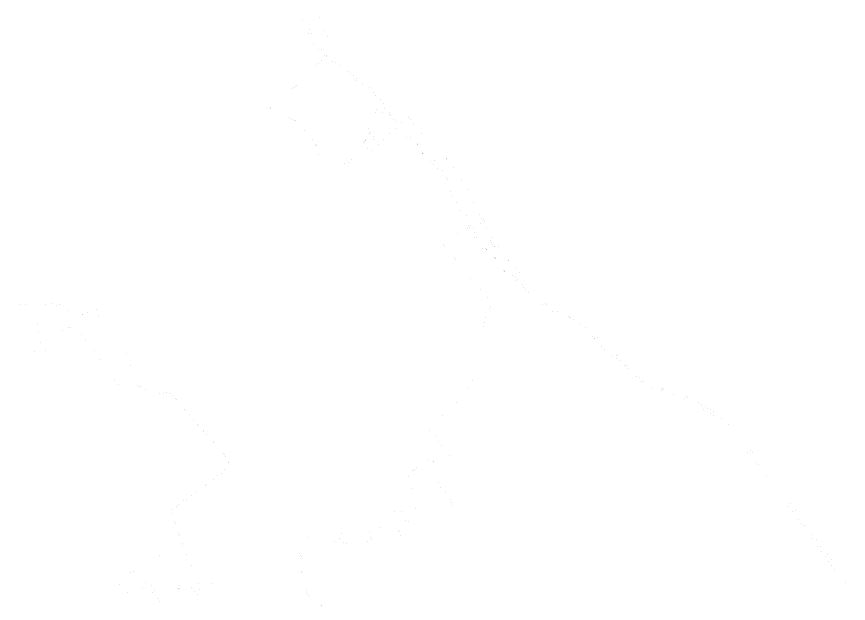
# Model space of a CAD drawing. Header units: millimetres. Extents: x 1265826 to 1360210, y 383897 to 506623.
# Drawn here: x 1306105 to 1319654, y 423503 to 433057 of the extents above; entities that cross this region are included whole.
import ezdxf

# ---------------------------------------------------------------- set-up
doc = ezdxf.new("R2010")
doc.units = ezdxf.units.MM
doc.layers.add('14', color=7, linetype='Continuous')

msp = doc.modelspace()

# ---------------------------------------------------------------- linework, layer by layer
at = {"layer": '14', "color": 12, "const_width": 0.17, "flags": 128}
for points in [[(1311178.7, 423363.2), (1311003.7, 423533.1), (1310962.5, 423551.1), (1310869.8, 423612.9), (1310823.5, 423667), (1310828.8, 423734.8), (1310835.1, 423755), (1310834.3, 423789.4), (1310824.8, 423824.4), (1310800.9, 423866.4), (1310765.1, 423924.4), (1310752.8, 423958.2), (1310751, 423982.8), (1310749.3, 424108.5), (1310756.6, 424236.8), (1310751.2, 424251.6), (1310739, 424269.3), (1310701.3, 424313.1), (1310725.1, 424341.2), (1310728.8, 424363.6), (1310715.1, 424395.9), (1310676.5, 424464.4), (1310679, 424475.6), (1310723.8, 424506.7), (1310784.8, 424532.8), (1310870.7, 424582.6), (1310935.4, 424623.7), (1310982.7, 424646.1), (1310984.5, 424646.8), (1310996.8, 424652.6), (1311041.2, 424669.8), (1311092.2, 424684.7), (1311150.7, 424692.2), (1311216.7, 424685.9), (1311261.5, 424684.7), (1311295.1, 424694.7), (1311326.2, 424707.1), (1311352.4, 424708.3), (1311368.5, 424698.4), (1311377.3, 424661), (1311395.9, 424626.2), (1311406.5, 424587), (1311410.4, 424572.4), (1311239.2, 424509.6), (1311332.5, 424498.8), (1311476.3, 424484.1), (1311525.1, 424475.4), (1311570.7, 424464.4), (1311595.8, 424447.7), (1311659.6, 424501.7), (1311654.1, 424519.9), (1311673.1, 424534.9), (1311784.7, 424584.5), (1311821.9, 424499.5), (1311843.5, 424445.9), (1311915, 424474.1), (1311856.6, 424610), (1311840.5, 424675.8), (1311889.7, 424693.4), (1311979, 424723.1), (1312116.6, 424775.6), (1312192.5, 424810.4), (1312238.6, 424733.2), (1312262.2, 424649.8), (1312280.4, 424583.8), (1312368.6, 424609.2), (1312324.5, 424695.9), (1312312, 424742), (1312305.8, 424773.1), (1312295.8, 424799.2), (1312283.4, 424816.6), (1312246, 424875.1), (1312232.3, 424902.5), (1312229.9, 424924.9), (1312233.6, 424944.8), (1312244.8, 424977.2), (1312273.4, 425017), (1312290.8, 425033.2), (1312308.3, 425039.4), (1312326.9, 425040.7), (1312345.6, 425048.1), (1312461.4, 424825.3), (1312618.2, 424886.3), (1312612, 424895), (1312600.8, 424972.2), (1312597, 425046.9), (1312575.9, 425126.6), (1312564.7, 425197.5), (1312552.3, 425278.2), (1312544.4, 425346.1), (1312542.3, 425361.8), (1312543.5, 425391.7), (1312543.5, 425404.1), (1312556, 425450.2), (1312563.4, 425466.3), (1312570.9, 425488.8), (1312573.4, 425506.2), (1312573.4, 425517.4), (1312569.6, 425529.9), (1312568.4, 425529.9), (1312553.5, 425531.1), (1312529.8, 425538.5), (1312518.9, 425546.3), (1312515.8, 425546.6), (1312499.1, 425556.6), (1312457.2, 425600.7), (1312580, 425682), (1312635.1, 425716.4), (1312647.2, 425723.9), (1312703.5, 425754), (1312808.6, 425819.8), (1312827.3, 425826.1), (1312867.1, 425814.9), (1312899.5, 425812.4), (1312918.2, 425816.1), (1312953, 425838.5), (1313001.2, 425823.9), (1313024.7, 425771.4), (1312993.6, 425754), (1312990.9, 425760.8), (1312971.7, 425729), (1312943.1, 425682.9), (1312965.5, 425646.8), (1312975.4, 425643.1), (1313007.8, 425653), (1313025.2, 425583.3), (1312950.5, 425533.6), (1312961.5, 425497.8), (1312992.8, 425395.4), (1313036.8, 425371.9), (1313055.5, 425357.8), (1313075.6, 425337.6), (1313083.5, 425316.8), (1313122.7, 425142.5), (1313143.4, 425005.8), (1313157.1, 424989.6), (1313179.5, 424989.6), (1313234.5, 424998.5), (1313220.3, 425049), (1313205.1, 425096), (1313191.7, 425140.4), (1313180.6, 425178.8), (1313171.8, 425210.4), (1313167.2, 425244.4), (1313169.1, 425283.6), (1313196, 425462.4), (1313211.5, 425557.9), (1313241.9, 425702.5), (1313246.9, 425744.6), (1313243, 425779.7), (1313228.4, 425813), (1313201.7, 425850.6), (1313083.8, 426005.1), (1312909.8, 426231), (1312851.8, 426304), (1312787.5, 426380), (1312784.3, 426403.6), (1312788.8, 426413.9), (1312799.5, 426425.2), (1313013, 426541.6), (1313082.3, 426582.1), (1313114.3, 426605.7), (1313188.7, 426672.6), (1313237.2, 426729), (1313328.4, 426857.9), (1313398.8, 426953.9), (1313494.8, 427078.1), (1313538.6, 427143.3), (1313600.9, 427229.2), (1313654.4, 427311.1), (1313664, 427360.6), (1313662, 427822.8), (1313683.8, 427929.7), (1313689.5, 427947.2), (1313717, 428032.6), (1313717.3, 428059.5), (1313758.5, 428190.7), (1313815.7, 428322.5), (1313860.4, 428386.2), (1313648.2, 428627.5), (1313504.3, 428797.3), (1313452.5, 428858.3), (1313408.9, 428909.6), (1313361.6, 428965.3), (1313305.8, 429039.1), (1313288.2, 429062.2), (1313271.3, 429084.4), (1313234.4, 429133.2), (1313196.5, 429183), (1313185.3, 429197.8), (1313168.2, 429220.5), (1313159.6, 429230.1), (1313125.7, 429268.1), (1313088.4, 429309.9), (1313056.9, 429345.2), (1313074.5, 429361.4), (1313106.7, 429391), (1313141.9, 429418), (1313223.5, 429479.3), (1313248.8, 429489.9), (1313269.5, 429511.8), (1313302.3, 429539.7), (1313358.6, 429567.7), (1313453.7, 429605.1), (1313472.6, 429622), (1313501.1, 429629), (1313530.5, 429626.5), (1313562.7, 429629.4), (1313660.8, 429685.6), (1313878.1, 429325.1), (1314171.3, 429024.8), (1314354.2, 428828.8), (1314404.6, 428857.7), (1314071.8, 429186.5), (1313977.2, 429282.5), (1313889, 429379.7), (1313814.1, 429509.6), (1313718.3, 429707), (1313734, 429713.1), (1313728.8, 429721.8), (1313716.8, 429741.9), (1313700.3, 429769.6), (1313686.3, 429760.7), (1313667.3, 429791.4), (1313639.6, 429851.5), (1313591.5, 429956.4), (1313586.3, 429953.3), (1313573.5, 429972.5), (1313561.7, 430010.7), (1313510.8, 430118.8), (1313463.3, 430206.9), (1313345.6, 430419.8), (1313320.5, 430462.8), (1313290.7, 430511.3), (1313225.9, 430606.7), (1313116.7, 430731.8), (1312871, 430974.3), (1312685.3, 431169.4), (1312589.1, 431268.1), (1312515.7, 431369.4), (1312528.9, 431377.2), (1312504.1, 431419.7), (1312496.2, 431429.9), (1312427, 431377.1), (1311809.8, 430795.4), (1311781.9, 430829.5), (1311799.3, 430878.2), (1311844, 430956), (1311887.4, 431018.5), (1311912.9, 431061.9), (1311916.7, 431091.2), (1311910.3, 431121.8), (1311934.6, 431198.4), (1311979.2, 431310.6), (1312035.3, 431422.8), (1312091.4, 431531.3), (1312041.7, 431579.7), (1312031.5, 431601.4), (1312012.9, 431613.1), (1312011.1, 431614.2), (1312004.7, 431604), (1312000.9, 431575.9), (1311999.6, 431563.1), (1311992, 431549.1), (1311967.7, 431542.7), (1311949.9, 431532.5), (1311949.9, 431498.1), (1311951.1, 431484.1), (1311926.9, 431453.5), (1311916.7, 431425.4), (1311921.8, 431412.6), (1311924.3, 431392.2), (1311939.7, 431384.6), (1311946, 431369.3), (1311942.2, 431360.3), (1311924.3, 431348.9), (1311891.2, 431332.3), (1311878.4, 431319.5), (1311878.4, 431300.4), (1311874.6, 431282.5), (1311861.8, 431263.4), (1311840.2, 431251.9), (1311836.3, 431227.7), (1311844, 431211.1), (1311868.2, 431198.4), (1311870.8, 431181.8), (1311856.7, 431156.3), (1311837.6, 431139.7), (1311822.3, 431135.9), (1311818.5, 431109.1), (1311819.8, 431092.5), (1311795.5, 431060.6), (1311776.4, 431022.3), (1311763.6, 431017.2), (1311744.5, 430994.3), (1311712.6, 430980.2), (1311685.8, 430968.8), (1311656.5, 430963.7), (1311654.6, 430961.7), (1311648.6, 430956.9), (1311641.9, 430930.8), (1311627.9, 430873.5), (1311627.9, 430836.1), (1311601, 430802.8), (1311597.9, 430798.8), (1311576.5, 430766.7), (1311531.2, 430703.4), (1311512.5, 430682.7), (1311484.5, 430666.7), (1311468.5, 430662.1), (1311456.4, 430658.7), (1311447, 430659.6), (1311416.7, 430663.5), (1311386.5, 430674), (1311320, 430722.7), (1311318.3, 430721.4), (1311302.3, 430695.3), (1311274.9, 430645), (1311255.5, 430659.5), (1311234.4, 430673.4), (1311193.6, 430689.4), (1311138.2, 430713.9), (1311127.3, 430725.4), (1311104, 430730.3), (1311029.3, 430815.1), (1310984.1, 430871.6), (1310977.1, 430879.9), (1310967.7, 430871.1), (1310929.9, 430838.8), (1310849.8, 430768.3), (1310839.4, 430778.9), (1310806.8, 430818.9), (1310779.5, 430856.1), (1310844.9, 430887.3), (1310993.9, 430963.3), (1311007.4, 430966.5), (1311001.7, 430972.3), (1310921.8, 431064.4), (1310870.8, 431124.4), (1310772.6, 431232.1), (1310764.9, 431241.8), (1310736.8, 431273.6), (1310696, 431311.9), (1310662.9, 431347.5), (1310658.8, 431352.3), (1310646.3, 431366.7), (1310595.3, 431388.4), (1310556.8, 431408), (1310544.5, 431414.3), (1310398.8, 431488.3), (1310384.9, 431495.4), (1310200.9, 431588.9), (1310461.7, 431784.4), (1310469.4, 431789.9), (1310650.9, 431925.7), (1310662.8, 431934.7), (1310840, 432068.3), (1310855.1, 432078.6), (1310987.8, 432177.9), (1310987.2, 432178.7), (1310948.3, 432229.7), (1310963.1, 432242.6), (1311150, 432405.9), (1311199.5, 432450.3), (1311160.7, 432477.4), (1311152.4, 432487.4), (1311143.9, 432500.7), (1311142.5, 432505.6), (1311135.6, 432515.5), (1311126.3, 432533.6), (1311120.7, 432549.5), (1311116.1, 432564.7), (1311105.9, 432587.9), (1311152.9, 432613.8), (1311172.4, 432622), (1311201.7, 432637.3), (1311206.3, 432639), (1311210.4, 432640.8), (1311148.6, 432769.1), (1311143.9, 432780.5), (1310994.2, 433141.4)], [(1310719.5, 433119), (1310869.1, 432758.1), (1310873.9, 432746.7), (1310935.6, 432618.3), (1310952.5, 432625.4), (1310973.1, 432593.7), (1310980.1, 432582.2), (1310981.4, 432578.8), (1310982, 432574.6), (1310981.6, 432573), (1310981.4, 432569.3), (1310982.2, 432567.7), (1310980.1, 432565.8), (1310984.7, 432559.2), (1310987, 432560.7), (1310988.3, 432559.3), (1310992.4, 432557.3), (1310997.4, 432554.7), (1310998.4, 432553.9), (1311017.2, 432536.2), (1311030.9, 432521), (1311017.7, 432501.5), (1311446.9, 432175.2), (1311595, 432055.1), (1311603.4, 432048.1), (1311617.4, 432036.9), (1311712.8, 431959.5), (1311896.9, 431840.8), (1311962.6, 431763.8), (1312019.1, 431679.7), (1312129.3, 431523), (1312186.5, 431452.3), (1312218.4, 431411.3), (1312221.4, 431407.5), (1312229.3, 431397.3), (1312254.1, 431354.8), (1312240.9, 431347), (1312314.4, 431245.6), (1312410.5, 431147), (1312596.3, 430951.9), (1312842, 430709.3), (1312951.1, 430584.3), (1313015.9, 430488.9), (1313045.8, 430440.4), (1313070.9, 430397.3), (1313188.6, 430184.5), (1313236, 430096.4), (1313286.9, 429988.3), (1313298.8, 429950.1), (1313311.6, 429930.9), (1313316.8, 429934), (1313364.9, 429829.1), (1313392.6, 429769), (1313411.5, 429738.3), (1313425.5, 429747.2), (1313442, 429719.5), (1313454.1, 429699.3), (1313459.2, 429690.7), (1313443.6, 429684.5), (1313539.3, 429487.2), (1313614.3, 429357.2), (1313702.4, 429260.1), (1313797, 429164.1), (1314129.8, 428835.2), (1314151.4, 428817.2), (1314375.6, 428628.9), (1314385.8, 428620.3), (1314581.8, 428446.4), (1314605.7, 428425), (1314658.9, 428379.6), (1314712.9, 428333.6), (1314923.7, 428212), (1314941.9, 428202), (1315150, 428099), (1315422.1, 427905), (1315494.7, 427840), (1315604.8, 427726), (1315671.1, 427655), (1315679, 427648.3), (1315697.1, 427633), (1315716.1, 427615.3), (1315915.3, 427447.3), (1315924.1, 427456), (1315984.9, 427401.3), (1316146.4, 427254.7), (1316200.8, 427203.7), (1316330.8, 427081.7), (1316387.7, 427043.8), (1316390.8, 427041.8), (1316498.5, 427008.3), (1316669.2, 426955.9), (1316696.9, 426946.8), (1316822.7, 426902.9), (1316828.9, 426900.7), (1316833.6, 426899.3), (1316840.4, 426897.3), (1316843.1, 426896.7), (1316849.8, 426894.8), (1316953.5, 426858.2), (1316959.9, 426855.3), (1316967.5, 426852.4), (1316962.3, 426840.3), (1316993.5, 426830.2), (1316987.8, 426816.4), (1317012, 426806.4), (1317132.7, 426757), (1317278.9, 426674), (1317429.2, 426581), (1317522.9, 426497), (1317687.4, 426352.7), (1317732, 426305), (1318001.7, 425981.7), (1318174.2, 425777.3), (1318324.9, 425578.4), (1318620.8, 425171.6), (1318868, 424834), (1319092.2, 424521.7), (1319241, 424318.4), (1319271.1, 424274.9), (1319580, 423828.7), (1319613.3, 423841.3), (1319626.8, 423852.1), (1319653.6, 423873.5), (1319528.6, 424027.1), (1319404, 424180.5), (1319273.1, 424341.8), (1319175.7, 424474), (1319123.7, 424544.5), (1318902.8, 424858.5), (1318663.5, 425202.7), (1318360.8, 425605.1), (1318210.4, 425805.9), (1318038.4, 426011.5), (1317767.1, 426336.1), (1317719.6, 426383.5), (1317724, 426388.4), (1317691.3, 426428.4), (1317676.2, 426444.7), (1317558, 426535), (1317458.9, 426622), (1317305.6, 426718), (1317156.1, 426803), (1317020.4, 426862.9), (1317008.5, 426866.6), (1317003.7, 426868.2), (1316993.7, 426871.9), (1316935.3, 426891.6), (1316829.9, 426927.6), (1316822.1, 426929.9), (1316815.8, 426932.3), (1316719.8, 426963.8), (1316632.6, 426991.9), (1316578.5, 427009.8), (1316575.6, 427010.7), (1316545.8, 427019.9), (1316402.5, 427064.1), (1316347.3, 427097.4), (1316310.9, 427131), (1316274.1, 427164.9), (1316220.4, 427214.3), (1316077.5, 427345.9), (1315942, 427470.6), (1315940.1, 427472.3), (1315944.3, 427477.5), (1315723.9, 427694), (1315714.5, 427702), (1315639, 427765), (1315524.2, 427871), (1315448, 427937), (1315170.1, 428133), (1314986.6, 428225.9), (1314943, 428248), (1314911.5, 428266.1), (1314734.3, 428368), (1314693.9, 428402.2), (1314630.6, 428456), (1314607.2, 428476.5), (1314409.8, 428649), (1314263.4, 428776), (1314167.3, 428860), (1313828.2, 429194.6), (1313733.9, 429290), (1313651.5, 429379), (1313604.5, 429460.1), (1313577.6, 429506.6), (1313482.8, 429704.6), (1313472.1, 429700.4), (1313455, 429728.4), (1313438.9, 429754.7), (1313448.5, 429760.6)], [(1313448.5, 429760.6), (1313431.5, 429789.1), (1313441.7, 429794.7), (1313430, 429819.7), (1313415.4, 429851.2), (1313368.7, 429955.5), (1313365.5, 429978.1), (1313344, 430015.4), (1313334.7, 430012.3), (1313324.6, 430032.6), (1313281.3, 430119.9), (1313232.5, 430208.2), (1313115.9, 430418.3), (1313088.3, 430465.7), (1313057.1, 430516.2), (1313005.3, 430591.4), (1312989.7, 430614), (1312962.4, 430645), (1312876.7, 430742.4), (1312638.5, 430976.4), (1312637.5, 430977.4), (1312630.6, 430984.2), (1312628.8, 430986), (1312446.4, 431178), (1312351.6, 431273.7), (1312281.8, 431372.3), (1312256.7, 431415.1), (1312250.7, 431411.2), (1312206.2, 431467.9), (1312148.4, 431537.7), (1312041.6, 431694.7), (1311979.9, 431776.1), (1311907, 431867.6), (1311730.8, 431982.2), (1311644.1, 432052.4), (1311461.1, 432194.6), (1311211.1, 432387.3), (1311154.7, 432431.8), (1311044, 432536.5), (1310978.6, 432611.9), (1310991.3, 432618.3), (1310916.9, 432766.5), (1310762.6, 433135.5)], [(1308464.7, 423492.3), (1308370.1, 423614.3), (1308363.4, 423629.7), (1308353.3, 423637), (1308324.6, 423672.8), (1308309.2, 423689), (1308325.3, 423700.2), (1308375.1, 423723.8), (1308373.1, 423725.8), (1308345.3, 423752.4), (1308232, 423834.6), (1308204.6, 423854.5), (1308182.2, 423789.8), (1308152.3, 423735), (1308107.5, 423682.7), (1308067.7, 423659.1), (1307991, 423608), (1307797.6, 423793.5), (1307785.6, 423804.6), (1307885.5, 423918.8), (1307982.5, 424039), (1308026.4, 424009.3), (1308065.6, 424048.5), (1308102.5, 424062.4), (1308163.5, 424064.9), (1308236.5, 424071), (1308308.8, 424120.9), (1308424, 424251.4), (1308491.6, 424378.4), (1308542.7, 424366.9), (1308611.5, 424352.3), (1308636.4, 424341.6), (1308658.9, 424288.9), (1308682.7, 424250.2), (1308712.3, 424255), (1308773.4, 424281.4), (1308838.1, 424300.1), (1308857.7, 424296.2), (1308857.9, 424325.1), (1308614.4, 424989.7), (1308625.1, 425013.9), (1308723.2, 425101.4), (1309118.3, 425381.5), (1309523.9, 425698.6), (1309537.9, 425718.9), (1309551.1, 425754.1), (1309550.1, 425839.6), (1309438.3, 425995.6), (1309125.9, 426321.5), (1308634.1, 426901.2), (1308577.9, 426933.8), (1308482.9, 426923.1), (1308365.4, 426915.5), (1308287.7, 426927.7), (1308232, 426956), (1308150.6, 427018.4), (1307998.3, 427082.5), (1307994.5, 427058.8), (1307984.2, 427045.9), (1307967.9, 427013.2), (1307898.4, 426950), (1307870.1, 426906.9), (1307848.3, 426918.3), (1307791.3, 427029.4), (1307745.3, 427096.5), (1307740.1, 427103), (1307644.4, 427238.1), (1307572.8, 427326.3), (1307569.8, 427329.9), (1307473.9, 427469.5), (1307391.8, 427583.5), (1307287.7, 427718.3), (1307282.1, 427725.7), (1307116.3, 427929.3), (1307041.2, 427998.4), (1307037.5, 428001.5), (1307002.9, 427996.7), (1306950, 427990), (1306865.7, 427978.7), (1306823.9, 427816.4), (1306806.9, 427823), (1306777.4, 427810.7), (1306695.8, 427748), (1306699.6, 427644.5), (1306692.9, 427633.1), (1306655, 427626.5), (1306428.5, 427607.2), (1306398.6, 427609.4), (1306383.4, 427630.3), (1306406.2, 427676.8), (1306495.5, 427693.9), (1306441.4, 428062.2), (1306415.2, 428096), (1306402, 428183.3), (1306346.9, 428218.4), (1306285.9, 428218.6), (1306249.6, 428230.3), (1306199.7, 428318.1), (1306156.1, 428349.4), (1306105.1, 428373.6), (1306347.9, 428357.7), (1306472.7, 428355.6), (1306526.8, 428357.5), (1306644.5, 428383.1), (1306681, 428379.8), (1306789.1, 428340), (1306801.6, 428362.7), (1306814.9, 428374.1), (1306839.6, 428371.9), (1306850.1, 428360.8), (1306882.3, 428286.8), (1306914.6, 428275.4), (1306962.1, 428279.2), (1306987.6, 428268.2), (1306997.2, 428238.4), (1307026.6, 428214.2), (1307078.8, 428200.4), (1307111.1, 428205.1), (1307189.4, 428206.5), (1307212.2, 428214.1), (1307267.3, 428236.9), (1307303.4, 428245.5), (1307347, 428246.4), (1307369.8, 428255.9), (1307405.9, 428282.5), (1307422, 428281.5), (1307431.5, 428265.4), (1307438.2, 428204.7), (1307460, 428147.7), (1307472.6, 428116.2), (1307481.8, 428101.2), (1307517, 428052.8), (1307623.3, 427927.4), (1307804.6, 427726.2), (1307881.5, 427618), (1307904.3, 427553.4), (1307936.6, 427449.9), (1307928, 427435.7), (1307903.4, 427429), (1307873.9, 427422.4), (1307809.4, 427412.9), (1307806.5, 427398.7), (1307821.7, 427376.8), (1307846.4, 427360.7), (1307864.4, 427370.2), (1307898.6, 427385.4), (1307929.9, 427385.4), (1307964, 427371.5), (1307978.4, 427355), (1308035.8, 427285.6), (1308133.1, 427169.9), (1308122.7, 427145.2), (1308098.9, 427130), (1308014, 427084.8), (1308034.8, 427074.7), (1308153.6, 427023.7), (1308235.2, 426961.1), (1308289.5, 426933.4), (1308365.7, 426921.6), (1308482.3, 426929), (1308578.2, 426940.1), (1308638, 426905.9), (1309130.3, 426325.6), (1309442.9, 426002.5), (1309556.1, 425841.5), (1309557.1, 425753), (1309543.3, 425716.1), (1309528.3, 425694.5), (1309121.9, 425376.6), (1308727, 425096.7), (1308630.1, 425010.2), (1308620.8, 424989.4), (1308863.4, 424327.9), (1308960.6, 424081.2), (1308943, 424019.4), (1308843.5, 423880.2), (1308722, 423741), (1308922.8, 423792.3), (1308957.6, 423756.2), (1309011.2, 423690.2), (1309084.6, 423620.5), (1309072.1, 423842), (1309129.8, 423886.9), (1309186, 423897.7), (1309238.9, 423886.9), (1309295.3, 423801.5), (1309342.2, 423682.9), (1309369.6, 423574.5), (1309395.8, 423508.5), (1309415, 423467.7)]]:
    msp.add_lwpolyline(points, dxfattribs=at)

doc.saveas('drawing.dxf')
